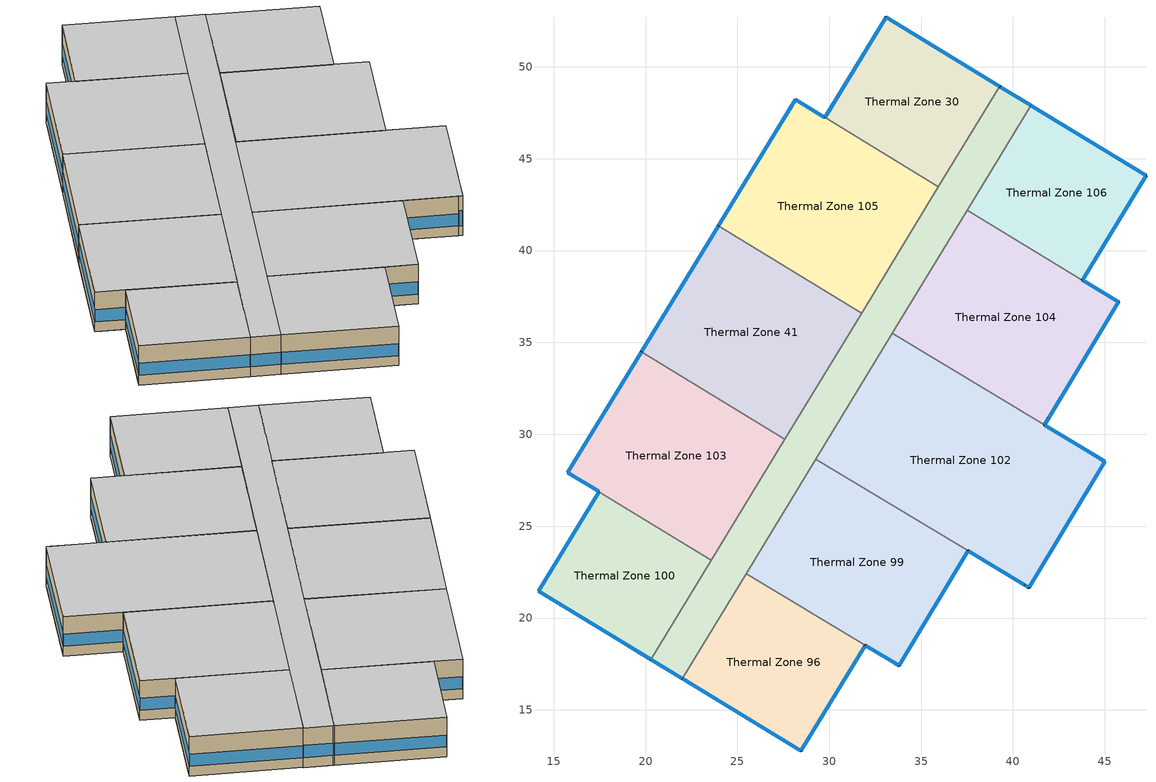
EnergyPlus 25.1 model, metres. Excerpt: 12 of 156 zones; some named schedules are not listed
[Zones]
Thermal Zone 100
 floor to Thermal Zone 85 (Typical Interior Floor): 17.47,26.88 23.58,23.14 20.3,17.74 14.18,21.46 17.46,26.86 z21.35
 wall outside (AQ_MURB_2024_MURB  Wall 1950 1980 6A (R 0.8x Solar 0.8x Therm 0.8x)): 17.47,26.88 17.46,26.86 z21.35:24.4
 wall outside (Surface 688 c tbd): 14.18,21.46 20.3,17.74 z21.35:24.4
 wall outside (Surface 689 c tbd): 17.46,26.86 14.18,21.46 z21.35:24.4
 wall to Thermal Zone 103 (Typical Interior Wall): 23.58,23.14 17.47,26.88 z21.35:24.4
 wall to Thermal Zone 98 (Typical Interior Wall): 20.3,17.74 23.58,23.14 z21.35:24.4
 window (Customized Fenestration: u=3.36): 14.2,21.45 20.28,17.75 / 17.44,26.84 14.19,21.48 z22.11:23.03
 ceiling to Thermal Zone 110 (Typical Interior Ceiling): 20.3,17.74 23.58,23.14 17.47,26.88 17.46,26.86 14.18,21.46 z24.4
Thermal Zone 102
 floor to Thermal Zone 86 (Typical Interior Floor): 33.44,35.5 45,28.52 40.86,21.66 29.28,28.65 z21.35
 wall outside (Surface 695 c tbd): 45,28.52 41.7,30.51 z21.35:24.4
 wall outside (Surface 696 c tbd): 40.86,21.66 45,28.52 z21.35:24.4
 wall outside (Surface 697 c tbd): 40.64,21.79 40.86,21.66 z21.35:24.4
 wall outside (Surface 698 c tbd): 37.56,23.65 40.64,21.79 z21.35:24.4
 wall to Thermal Zone 99 (Typical Interior Wall): 29.28,28.65 37.56,23.65 z21.35:24.4
 wall to Thermal Zone 98 (Typical Interior Wall): 33.44,35.5 29.28,28.65 z21.35:24.4
 wall to Thermal Zone 104 (Typical Interior Wall): 41.7,30.51 33.44,35.5 z21.35:24.4
 window (Customized Fenestration: u=3.36): 44.98,28.53 41.72,30.5 / 37.58,23.64 40.62,21.8 z22.11:23.04; 40.88,21.68 44.99,28.49 z22.11:23.03; 40.67,21.78 40.84,21.67 z22.11:23.25
 ceiling to Thermal Zone 111 (Typical Interior Ceiling): 40.86,21.66 45,28.52 33.44,35.5 29.28,28.65 z24.4
Thermal Zone 103
 floor to Thermal Zone 88 (Typical Interior Floor): 19.77,34.49 27.58,29.72 23.58,23.14 15.75,27.92 z21.35
 wall outside (Surface 701 c tbd): 15.75,27.92 17.47,26.88 z21.35:24.4
 wall outside (Surface 702 c tbd): 19.77,34.49 15.75,27.92 z21.35:24.4
 wall to Thermal Zone 41 (Typical Interior Wall): 27.58,29.72 19.77,34.49 z21.35:24.4
 wall to Thermal Zone 98 (Typical Interior Wall): 23.58,23.14 27.58,29.72 z21.35:24.4
 window (Customized Fenestration: u=3.36): 15.78,27.91 17.45,26.89 z22.11:23.05; 19.76,34.47 15.77,27.94 z22.11:23.03
 ceiling to Thermal Zone 112 (Typical Interior Ceiling): 23.58,23.14 27.58,29.72 19.77,34.49 15.75,27.92 z24.4
Thermal Zone 104
 floor to Thermal Zone 92 (Typical Interior Floor): 37.51,42.2 43.78,38.39 45.74,37.2 41.7,30.51 33.44,35.5 z21.35
 wall outside (Surface 714 c tbd): 45.74,37.2 43.78,38.39 z21.35:24.4
 wall outside (Surface 715 c tbd): 41.7,30.51 45.74,37.2 z21.35:24.4
 wall to Thermal Zone 39 (Typical Interior Wall): 33.52,35.63 33.44,35.5 z21.35:24.4
 wall to Thermal Zone 98 (Typical Interior Wall): 37.51,42.2 33.52,35.63 z21.35:24.4
 wall to Thermal Zone 106 (Typical Interior Wall): 43.78,38.39 37.51,42.2 z21.35:24.4
 window (Customized Fenestration: u=3.36): 45.72,37.21 43.8,38.37 z22.11:23.05; 41.72,30.53 45.73,37.18 z22.11:23.03
 ceiling to Thermal Zone 52 (Typical Interior Ceiling): 41.7,30.51 45.74,37.2 43.78,38.39 37.51,42.2 33.44,35.5 z24.4
Thermal Zone 105
 floor to Thermal Zone 94 (Typical Interior Floor): 28.17,48.22 35.94,43.46 31.76,36.59 23.97,41.36 z21.35
 wall outside (Surface 730 c tbd): 28.17,48.22 23.97,41.36 z21.35:24.4
 wall outside (Surface 731 c tbd): 29.76,47.25 28.17,48.22 z21.35:24.4
 wall to Thermal Zone 30 (Typical Interior Wall): 35.94,43.46 29.76,47.25 z21.35:24.4
 wall to Thermal Zone 98 (Typical Interior Wall): 31.76,36.59 35.94,43.46 z21.35:24.4
 wall to Thermal Zone 41 (Typical Interior Wall): 23.97,41.36 31.76,36.59 z21.35:24.4
 window (Customized Fenestration: u=3.36): 28.15,48.2 23.98,41.38 z22.11:23.03; 29.73,47.26 28.19,48.2 z22.11:23.05
 ceiling to Thermal Zone 114 (Typical Interior Ceiling): 31.76,36.59 35.94,43.46 28.17,48.22 23.97,41.36 z24.4
Thermal Zone 106
 floor to Thermal Zone 95 (Typical Interior Floor): 40.97,47.89 47.24,44.07 43.78,38.39 37.51,42.2 z21.35
 wall outside (Surface 736 c tbd): 47.24,44.07 40.97,47.89 z21.35:24.4
 wall outside (Surface 737 c tbd): 43.78,38.39 47.24,44.07 z21.35:24.4
 wall to Thermal Zone 98 (Typical Interior Wall): 40.97,47.89 37.51,42.2 z21.35:24.4
 window (Customized Fenestration: u=3.36): 47.22,44.09 40.99,47.87 / 43.79,38.41 47.23,44.05 z22.11:23.03
 ceiling to Thermal Zone 115 (Typical Interior Ceiling): 43.78,38.39 47.24,44.07 40.97,47.89 37.51,42.2 z24.4
Thermal Zone 30
 floor to Thermal Zone 90 (Typical Interior Floor): 33.08,52.7 39.27,48.94 35.94,43.46 29.76,47.25 z21.35
 wall outside (Surface 740 c tbd): 39.27,48.94 33.08,52.7 z21.35:24.4
 wall outside (Surface 743 c tbd): 33.08,52.7 29.76,47.25 z21.35:24.4
 wall to Thermal Zone 98 (Typical Interior Wall): 35.94,43.46 39.27,48.94 z21.35:24.4
 window (Customized Fenestration: u=3.36): 39.24,48.95 33.1,52.69 / 33.06,52.68 29.77,47.27 z22.11:23.03
 ceiling to Thermal Zone 116 (Typical Interior Ceiling): 35.94,43.46 39.27,48.94 33.08,52.7 29.76,47.25 z24.4
Thermal Zone 39
 floor to Thermal Zone 93 (Typical Interior Floor): 33.52,35.64 33.52,35.63 33.44,35.5 z21.35
 wall to Thermal Zone 98 (Typical Interior Wall): 33.52,35.63 33.52,35.64 33.44,35.5 z21.35:24.4
 ceiling to Thermal Zone 113 (Typical Interior Ceiling): 33.44,35.5 33.52,35.63 33.52,35.64 z24.4
Thermal Zone 41
 floor to Thermal Zone 91 (Typical Interior Floor): 23.97,41.36 31.76,36.59 27.58,29.72 19.77,34.49 z21.35
 wall outside (Surface 709 c tbd): 23.97,41.36 19.77,34.49 z21.35:24.4
 wall to Thermal Zone 98 (Typical Interior Wall): 27.58,29.72 31.76,36.59 z21.35:24.4
 window (Customized Fenestration: u=3.36): 23.96,41.33 19.79,34.52 z22.11:23.03
 ceiling to Thermal Zone 87 (Typical Interior Ceiling): 27.58,29.72 31.76,36.59 23.97,41.36 19.77,34.49 z24.4
Thermal Zone 96
 floor to Thermal Zone 82 (Typical Interior Floor): 25.49,22.42 31.96,18.51 31.95,18.49 28.47,12.77 22.01,16.7 z21.35
 wall outside (Surface 653 c tbd): 31.95,18.49 31.96,18.51 z21.35:24.4
 wall outside (Surface 654 c tbd): 28.47,12.77 31.95,18.49 z21.35:24.4
 wall outside (Surface 655 c tbd): 22.01,16.7 28.47,12.77 z21.35:24.4
 wall to Thermal Zone 98 (Typical Interior Wall): 25.49,22.42 22.01,16.7 z21.35:24.4
 wall to Thermal Zone 99 (Typical Interior Wall): 31.96,18.51 25.49,22.42 z21.35:24.4
 window (Customized Fenestration: u=3.36): 28.48,12.79 31.94,18.47 / 22.03,16.69 28.45,12.78 z22.11:23.03
 ceiling to Thermal Zone 89 (Typical Interior Ceiling): 28.47,12.77 31.95,18.49 31.96,18.51 25.49,22.42 22.01,16.7 z24.4
Thermal Zone 98
 floor to Thermal Zone 83 (Typical Interior Floor): 39.27,48.94 40.98,47.9 33.52,35.63 33.52,35.64 33.44,35.5 22.01,16.7 20.3,17.74 z21.35
 wall outside (Surface 664 c tbd): 39.31,48.91 39.27,48.94 z21.35:24.4
 wall outside (Surface 665 c tbd): 40.98,47.9 39.31,48.91 z21.35:24.4
 wall outside (AQ_MURB_2024_MURB  Wall 1950 1980 6A (R 0.8x Solar 0.8x Therm 0.8x)): 40.97,47.89 40.98,47.9 z21.35:24.4
 wall outside (Surface 674 c tbd): 20.3,17.74 22.01,16.7 z21.35:24.4
 wall to Thermal Zone 99 (Typical Interior Wall): 25.49,22.42 29.28,28.65 z21.35:24.4
 window (Customized Fenestration: u=3.36): 40.95,47.91 39.33,48.9 / 20.32,17.73 21.99,16.71 z22.11:23.05
 ceiling to Thermal Zone 107 (Typical Interior Ceiling): 22.01,16.7 33.44,35.5 33.52,35.64 33.52,35.63 40.98,47.9 39.27,48.94 20.3,17.74 z24.4
Thermal Zone 99
 floor to Thermal Zone 84 (Typical Interior Floor): 29.28,28.65 37.56,23.65 33.79,17.41 25.49,22.42 z21.35
 wall outside (Surface 681 c tbd): 33.79,17.41 37.56,23.65 z21.35:24.4
 wall outside (Surface 682 c tbd): 31.96,18.51 33.79,17.41 z21.35:24.4
 window (Customized Fenestration: u=3.36): 33.81,17.43 37.55,23.63 z22.11:23.03; 31.98,18.5 33.77,17.42 z22.11:23.05
 ceiling to Thermal Zone 108 (Typical Interior Ceiling): 33.79,17.41 37.56,23.65 29.28,28.65 25.49,22.42 z24.4
[Building]
Building 1
[Site:Location]
Montreal-Trudeau Intl AP: Latitude {deg}=45.4706; Longitude {deg}=-73.7408; Time Zone {hr}=-5; Elevation {m}=36; Keep Site Location Information=No
[SizingPeriod:DesignDay] Month=7; Day of Month=21; Day Type=SummerDesignDay; Daily Dry-Bulb Temperature Range {deltaC}=9.3; Dry-Bulb Temperature Range Modifier Type=DefaultMultipliers; Barometric Pressure {Pa}=100893; Wind Speed {m/s}=4.9; Wind Direction {deg}=220; Rain Indicator=No; Snow Indicator=No; Daylight Saving Time Indicator=No; Solar Model Indicator=ASHRAETau; ASHRAE Clear Sky Optical Depth for Beam Irradiance (taub)=0.465; ASHRAE Clear Sky Optical Depth for Diffuse Irradiance (taud)=1.966; Begin Environment Reset Mode=FullResetAtBeginEnvironment
Name | Maximum Dry-Bulb Temperature {C} | Humidity Condition Type | Wetbulb or DewPoint at Maximum Dry-Bulb {C} | Enthalpy at Maximum Dry-Bulb {J/kg}
Montreal Int'l Ann Clg .4% Condns DB=>MWB | 30 | Wetbulb | 22.1
Montreal Int'l Ann Clg .4% Condns DP=>MDB | 26 | Dewpoint | 21.6
Montreal Int'l Ann Clg .4% Condns Enth=>MDB | 28.1 | Enthalpy |  | 69300
Montreal Int'l Ann Clg .4% Condns WB=>MDB | 28.1 | Wetbulb | 23.2
[Material] Thermal Absorptance=0.9
Name | Roughness | Thickness {m} | Conductivity {W/m-K} | Density {kg/m3} | Specific Heat {J/kg-K} | Solar Absorptance | Visible Absorptance
100mm Normalweight concrete floor | MediumRough | 0.1016 | 2.31045 | 2322 | 832.557 | 0.7 | 0.7
AQNC2024expanded polystyrene type I 10 cm (R 0.8x Solar 0.8x Therm 0.8x) | MediumRough | 0.08 | 0.0385 | 12 | 1500 | 0.7 | 0.7
G01 13mm gypsum board | Smooth | 0.0127 | 0.160031 | 800.001 | 1090.73 | 0.7 | 0.5
G05 25mm wood 1 | MediumSmooth | 0.0254 | 0.15 | 608 | 1630 | 0.5 | 0.5
Generic Brick (R 0.8x Solar 0.8x Therm 0.8x) | MediumRough | 0.08 | 0.9 | 1536 | 790 | 0.52 | 0.65
Generic Gypsum Board (R 0.8x Solar 0.8x Therm 0.8x) | MediumSmooth | 0.01016 | 0.16 | 640 | 1090 | 0.5 | 0.5
Generic Wall Air Gap (R 0.8x Solar 0.8x Therm 0.8x) | Smooth | 0.08 | 0.667 | 1.024 | 1000 | 0.7 | 0.7
Surface 653 m tbd | MediumRough | 0.08 | 0.815077 | 12 | 1500 | 0.7 | 0.7
Surface 654 m tbd | MediumRough | 0.08 | 0.0907168 | 12 | 1500 | 0.7 | 0.7
Surface 655 m tbd | MediumRough | 0.08 | 0.0898837 | 12 | 1500 | 0.7 | 0.7
Surface 664 m tbd | MediumRough | 0.08 | 0.0516148 | 12 | 1500 | 0.7 | 0.7
Surface 665 m tbd | MediumRough | 0.08 | 0.0954185 | 12 | 1500 | 0.7 | 0.7
Surface 674 m tbd | MediumRough | 0.08 | 0.0951114 | 12 | 1500 | 0.7 | 0.7
Surface 681 m tbd | MediumRough | 0.08 | 0.0936479 | 12 | 1500 | 0.7 | 0.7
Surface 682 m tbd | MediumRough | 0.08 | 0.118358 | 12 | 1500 | 0.7 | 0.7
Surface 688 m tbd | MediumRough | 0.08 | 0.0902415 | 12 | 1500 | 0.7 | 0.7
Surface 689 m tbd | MediumRough | 0.08 | 0.0911548 | 12 | 1500 | 0.7 | 0.7
Surface 695 m tbd | MediumRough | 0.08 | 0.10277 | 12 | 1500 | 0.7 | 0.7
Surface 696 m tbd | MediumRough | 0.08 | 0.0927336 | 12 | 1500 | 0.7 | 0.7
Surface 697 m tbd | MediumRough | 0.08 | 0.296816 | 12 | 1500 | 0.7 | 0.7
Surface 698 m tbd | MediumRough | 0.08 | 0.0969997 | 12 | 1500 | 0.7 | 0.7
Surface 701 m tbd | MediumRough | 0.08 | 0.107869 | 12 | 1500 | 0.7 | 0.7
Surface 702 m tbd | MediumRough | 0.08 | 0.0897673 | 12 | 1500 | 0.7 | 0.7
Surface 709 m tbd | MediumRough | 0.08 | 0.086302 | 12 | 1500 | 0.7 | 0.7
Surface 714 m tbd | MediumRough | 0.08 | 0.116001 | 12 | 1500 | 0.7 | 0.7
Surface 715 m tbd | MediumRough | 0.08 | 0.0929629 | 12 | 1500 | 0.7 | 0.7
Surface 730 m tbd | MediumRough | 0.08 | 0.0894989 | 12 | 1500 | 0.7 | 0.7
Surface 731 m tbd | MediumRough | 0.08 | 0.123625 | 12 | 1500 | 0.7 | 0.7
Surface 736 m tbd | MediumRough | 0.08 | 0.0900821 | 12 | 1500 | 0.7 | 0.7
Surface 737 m tbd | MediumRough | 0.08 | 0.0946227 | 12 | 1500 | 0.7 | 0.7
Surface 740 m tbd | MediumRough | 0.08 | 0.0901647 | 12 | 1500 | 0.7 | 0.7
Surface 743 m tbd | MediumRough | 0.08 | 0.095095 | 12 | 1500 | 0.7 | 0.7
[Material:NoMass]
CP02 CARPET PAD 1: Roughness=Smooth; Thermal Resistance {m2-K/W}=0.21648; Thermal Absorptance=0.9; Solar Absorptance=0.7; Visible Absorptance=0.8
[WindowMaterial:SimpleGlazingSystem]
Fenestration U=3.32 0.66 1: U-Factor {W/m2-K}=3.32; Solar Heat Gain Coefficient=0.66; Visible Transmittance=0.21
[Construction]
AQ_MURB_2024_MURB  Wall 1950 1980 6A (R 0.8x Solar 0.8x Therm 0.8x): Generic Brick (R 0.8x Solar 0.8x Therm 0.8x), AQNC2024expanded polystyrene type I 10 cm (R 0.8x Solar 0.8x Therm 0.8x), Generic Wall Air Gap (R 0.8x Solar 0.8x Therm 0.8x), Generic Gypsum Board (R 0.8x Solar 0.8x Therm 0.8x)
Customized Fenestration: u=3.36: Fenestration U=3.32 0.66 1
Surface 653 c tbd: Generic Brick (R 0.8x Solar 0.8x Therm 0.8x), Surface 653 m tbd, Generic Wall Air Gap (R 0.8x Solar 0.8x Therm 0.8x), Generic Gypsum Board (R 0.8x Solar 0.8x Therm 0.8x)
Surface 654 c tbd: Generic Brick (R 0.8x Solar 0.8x Therm 0.8x), Surface 654 m tbd, Generic Wall Air Gap (R 0.8x Solar 0.8x Therm 0.8x), Generic Gypsum Board (R 0.8x Solar 0.8x Therm 0.8x)
Surface 655 c tbd: Generic Brick (R 0.8x Solar 0.8x Therm 0.8x), Surface 655 m tbd, Generic Wall Air Gap (R 0.8x Solar 0.8x Therm 0.8x), Generic Gypsum Board (R 0.8x Solar 0.8x Therm 0.8x)
Surface 664 c tbd: Generic Brick (R 0.8x Solar 0.8x Therm 0.8x), Surface 664 m tbd, Generic Wall Air Gap (R 0.8x Solar 0.8x Therm 0.8x), Generic Gypsum Board (R 0.8x Solar 0.8x Therm 0.8x)
Surface 665 c tbd: Generic Brick (R 0.8x Solar 0.8x Therm 0.8x), Surface 665 m tbd, Generic Wall Air Gap (R 0.8x Solar 0.8x Therm 0.8x), Generic Gypsum Board (R 0.8x Solar 0.8x Therm 0.8x)
Surface 674 c tbd: Generic Brick (R 0.8x Solar 0.8x Therm 0.8x), Surface 674 m tbd, Generic Wall Air Gap (R 0.8x Solar 0.8x Therm 0.8x), Generic Gypsum Board (R 0.8x Solar 0.8x Therm 0.8x)
Surface 681 c tbd: Generic Brick (R 0.8x Solar 0.8x Therm 0.8x), Surface 681 m tbd, Generic Wall Air Gap (R 0.8x Solar 0.8x Therm 0.8x), Generic Gypsum Board (R 0.8x Solar 0.8x Therm 0.8x)
Surface 682 c tbd: Generic Brick (R 0.8x Solar 0.8x Therm 0.8x), Surface 682 m tbd, Generic Wall Air Gap (R 0.8x Solar 0.8x Therm 0.8x), Generic Gypsum Board (R 0.8x Solar 0.8x Therm 0.8x)
Surface 688 c tbd: Generic Brick (R 0.8x Solar 0.8x Therm 0.8x), Surface 688 m tbd, Generic Wall Air Gap (R 0.8x Solar 0.8x Therm 0.8x), Generic Gypsum Board (R 0.8x Solar 0.8x Therm 0.8x)
Surface 689 c tbd: Generic Brick (R 0.8x Solar 0.8x Therm 0.8x), Surface 689 m tbd, Generic Wall Air Gap (R 0.8x Solar 0.8x Therm 0.8x), Generic Gypsum Board (R 0.8x Solar 0.8x Therm 0.8x)
Surface 695 c tbd: Generic Brick (R 0.8x Solar 0.8x Therm 0.8x), Surface 695 m tbd, Generic Wall Air Gap (R 0.8x Solar 0.8x Therm 0.8x), Generic Gypsum Board (R 0.8x Solar 0.8x Therm 0.8x)
Surface 696 c tbd: Generic Brick (R 0.8x Solar 0.8x Therm 0.8x), Surface 696 m tbd, Generic Wall Air Gap (R 0.8x Solar 0.8x Therm 0.8x), Generic Gypsum Board (R 0.8x Solar 0.8x Therm 0.8x)
Surface 697 c tbd: Generic Brick (R 0.8x Solar 0.8x Therm 0.8x), Surface 697 m tbd, Generic Wall Air Gap (R 0.8x Solar 0.8x Therm 0.8x), Generic Gypsum Board (R 0.8x Solar 0.8x Therm 0.8x)
Surface 698 c tbd: Generic Brick (R 0.8x Solar 0.8x Therm 0.8x), Surface 698 m tbd, Generic Wall Air Gap (R 0.8x Solar 0.8x Therm 0.8x), Generic Gypsum Board (R 0.8x Solar 0.8x Therm 0.8x)
Surface 701 c tbd: Generic Brick (R 0.8x Solar 0.8x Therm 0.8x), Surface 701 m tbd, Generic Wall Air Gap (R 0.8x Solar 0.8x Therm 0.8x), Generic Gypsum Board (R 0.8x Solar 0.8x Therm 0.8x)
Surface 702 c tbd: Generic Brick (R 0.8x Solar 0.8x Therm 0.8x), Surface 702 m tbd, Generic Wall Air Gap (R 0.8x Solar 0.8x Therm 0.8x), Generic Gypsum Board (R 0.8x Solar 0.8x Therm 0.8x)
Surface 709 c tbd: Generic Brick (R 0.8x Solar 0.8x Therm 0.8x), Surface 709 m tbd, Generic Wall Air Gap (R 0.8x Solar 0.8x Therm 0.8x), Generic Gypsum Board (R 0.8x Solar 0.8x Therm 0.8x)
Surface 714 c tbd: Generic Brick (R 0.8x Solar 0.8x Therm 0.8x), Surface 714 m tbd, Generic Wall Air Gap (R 0.8x Solar 0.8x Therm 0.8x), Generic Gypsum Board (R 0.8x Solar 0.8x Therm 0.8x)
Surface 715 c tbd: Generic Brick (R 0.8x Solar 0.8x Therm 0.8x), Surface 715 m tbd, Generic Wall Air Gap (R 0.8x Solar 0.8x Therm 0.8x), Generic Gypsum Board (R 0.8x Solar 0.8x Therm 0.8x)
Surface 730 c tbd: Generic Brick (R 0.8x Solar 0.8x Therm 0.8x), Surface 730 m tbd, Generic Wall Air Gap (R 0.8x Solar 0.8x Therm 0.8x), Generic Gypsum Board (R 0.8x Solar 0.8x Therm 0.8x)
Surface 731 c tbd: Generic Brick (R 0.8x Solar 0.8x Therm 0.8x), Surface 731 m tbd, Generic Wall Air Gap (R 0.8x Solar 0.8x Therm 0.8x), Generic Gypsum Board (R 0.8x Solar 0.8x Therm 0.8x)
Surface 736 c tbd: Generic Brick (R 0.8x Solar 0.8x Therm 0.8x), Surface 736 m tbd, Generic Wall Air Gap (R 0.8x Solar 0.8x Therm 0.8x), Generic Gypsum Board (R 0.8x Solar 0.8x Therm 0.8x)
Surface 737 c tbd: Generic Brick (R 0.8x Solar 0.8x Therm 0.8x), Surface 737 m tbd, Generic Wall Air Gap (R 0.8x Solar 0.8x Therm 0.8x), Generic Gypsum Board (R 0.8x Solar 0.8x Therm 0.8x)
Surface 740 c tbd: Generic Brick (R 0.8x Solar 0.8x Therm 0.8x), Surface 740 m tbd, Generic Wall Air Gap (R 0.8x Solar 0.8x Therm 0.8x), Generic Gypsum Board (R 0.8x Solar 0.8x Therm 0.8x)
Surface 743 c tbd: Generic Brick (R 0.8x Solar 0.8x Therm 0.8x), Surface 743 m tbd, Generic Wall Air Gap (R 0.8x Solar 0.8x Therm 0.8x), Generic Gypsum Board (R 0.8x Solar 0.8x Therm 0.8x)
Typical Interior Ceiling: CP02 CARPET PAD 1, 100mm Normalweight concrete floor
Typical Interior Floor: 100mm Normalweight concrete floor, CP02 CARPET PAD 1
Typical Interior Partition 4: G05 25mm wood 1
Typical Interior Wall: G01 13mm gypsum board, G01 13mm gypsum board
[Zone] Multiplier=1; Part of Total Floor Area=Yes
Thermal Zone 100; Thermal Zone 102; Thermal Zone 103; Thermal Zone 104; Thermal Zone 105; Thermal Zone 106; Thermal Zone 30; Thermal Zone 39; Thermal Zone 41; Thermal Zone 96; Thermal Zone 98; Thermal Zone 99
[Space]
Name | Zone | Space Type
Space 804 | Thermal Zone 100 | MURB small
Space 805 | Thermal Zone 102 | MURB small
Space 806 | Thermal Zone 103 | MURB small
Space 808 | Thermal Zone 104 | MURB small
Space 810 | Thermal Zone 105 | MURB small
Space 811 | Thermal Zone 106 | MURB small
Space 812 | Thermal Zone 30 | MURB small
Space 809 | Thermal Zone 39 | MURB small
Space 807 | Thermal Zone 41 | MURB small
Space 801 | Thermal Zone 96 | MURB small
Space 802 | Thermal Zone 98 | MURB lobby
Space 803 | Thermal Zone 99 | MURB small
[SpaceList]
MURB small: Space 1112, Space 211, Space 204, Space 505, Space 911, Space 110, Space 1204, Space 407, Space 405, Space 607, Space 501, Space 308, Space 305, Space 101, Space 201, Space 410, Space 112, Space 104, Space 511, Space 103, Space 105, Space 106, Space 312, Space 109, Space 107, Space 108, Space 111, Space 203, Space 205, Space 812, Space 403, Space 206, Space 207, Space 208, Space 209, Space 406, Space 404, Space 210, Space 809, Space 212, Space 807, Space 301, Space 1005, Space 303, Space 304, Space 508, Space 306, Space 504, Space 307, Space 1105, Space 509, Space 908, Space 309, Space 310, Space 408, Space 311, Space 401, Space 409, Space 411, Space 412, Space 503, Space 506, Space 507, Space 1208, Space 510, Space 512, Space 601, Space 603, Space 604, Space 605, Space 606, Space 608, Space 609, Space 610, Space 611, Space 612, Space 701, Space 703, Space 704, Space 705, Space 907, Space 706, Space 901, Space 712, Space 707, Space 708, Space 709, Space 710, Space 711, Space 801, Space 1206, Space 803, Space 804, Space 1001, Space 805, Space 806, Space 808, Space 810, Space 811, Space 903, Space 1008, Space 904, Space 905, Space 906, Space 909, Space 910, Space 912, Space 1010, Space 1003, Space 1004, Space 1006, Space 1007, Space 1009, Space 1011, Space 1012, Space 1101, Space 1103, Space 1104, Space 1106, Space 1305, Space 1107, Space 1108, Space 1109, Space 1110, Space 1111, Space 1201, Space 1203, Space 1205, Space 1207, Space 1209, Space 1210, Space 1211, Space 1212, Space 1301, Space 1303, Space 1304, Space 1306, Space 1307, Space 1308, Space 1309, Space 1310, Space 1311, Space 1312
MURB lobby: Space 202, Space 102, Space 302, Space 402, Space 1002, Space 502, Space 602, Space 702, Space 802, Space 902, Space 1102, Space 1202, Space 1302
[InternalMass] Construction=Typical Interior Partition 4
Name | Zone or ZoneList | Space or SpaceList | Surface Area {m2}
Space 812 Internal Mass 37 | Thermal Zone 30 | Space 812 | 92.7105
Space 809 Internal Mass 37 | Thermal Zone 39 | Space 809 | 0.000395886
Space 807 Internal Mass 37 | Thermal Zone 41 | Space 807 | 147.07
Space 801 Internal Mass 37 | Thermal Zone 96 | Space 801 | 101.472
Space 803 Internal Mass 37 | Thermal Zone 99 | Space 803 | 141.361
Space 804 Internal Mass 37 | Thermal Zone 100 | Space 804 | 90.6537
Space 805 Internal Mass 37 | Thermal Zone 102 | Space 805 | 216.65
Space 806 Internal Mass 37 | Thermal Zone 103 | Space 806 | 141.145
Space 808 Internal Mass 37 | Thermal Zone 104 | Space 808 | 150.941
Space 810 Internal Mass 37 | Thermal Zone 105 | Space 810 | 146.73
Space 811 Internal Mass 37 | Thermal Zone 106 | Space 811 | 97.6855
Space 802 Internal Mass 33 | Thermal Zone 98 | Space 802 | 146.04
[Lights]
Lights 1: Zone or ZoneList or Space or SpaceList=MURB small; Schedule=Eclairageint; Design Level Calculation Method=LightingLevel; Lighting Level {W}=0; Fraction Replaceable=1
[People]
People 2: Zone or ZoneList or Space or SpaceList=MURB small; Number of People Schedule=MidriseApartment Apartment Occ; Number of People Calculation Method=People/Area; People per Floor Area {person/m2}=0.0283091; Fraction Radiant=0.3; Activity Level Schedule=MidriseApartment Activity
[ElectricEquipment] Zone or ZoneList or Space or SpaceList=MURB small; Design Level Calculation Method=EquipmentLevel
Name | Schedule | Design Level {W} | Fraction Latent | Fraction Radiant | Fraction Lost
Electric Equipment 11 10.0 percent reduction | Chaufeau | 847.44 | 0.1 | 0 | 0.9
Electric Equipment 12 10.0 percent reduction | Fourcuisiniere | 281.7 | 0.1 | 0.2 | 0.1
Electric Equipment 13 10.0 percent reduction | Congelateur | 15.705 | 0.1 | 0 | 0.9
Electric Equipment 14 10.0 percent reduction | Laveuse | 25.038 | 0 | 0.2 | 0.1
Electric Equipment 15 10.0 percent reduction | Lavevaisselle | 27.531 | 0.1 | 0.1 | 0.8
Electric Equipment 16 10.0 percent reduction | Refrigerateur | 105.102 | 0.1 | 0 | 0.9
Electric Equipment 17 10.0 percent reduction | Secheuse | 249.03 | 0 | 0.2 | 0.8
Electric Equipment 2 10.0 percent reduction | Autres | 666 |  | 0.2
[ZoneInfiltration:DesignFlowRate] Design Flow Rate Calculation Method=Flow/ExteriorArea; Flow Rate per Exterior Surface Area {m3/s-m2}=0.000578595; Constant Term Coefficient=0.107472; Temperature Term Coefficient=0.0119911; Velocity Term Coefficient=0; Velocity Squared Term Coefficient=0.0134792; Density Basis=Outdoor
Name | Zone or ZoneList or Space or SpaceList | Schedule
Space 804 HVAC Off Infiltration | Space 804 | Infiltration HVAC Off Schedule
Space 804 HVAC On Infiltration | Space 804 | Infiltration HVAC On Schedule
Space 805 HVAC Off Infiltration | Space 805 | Infiltration HVAC Off Schedule
Space 805 HVAC On Infiltration | Space 805 | Infiltration HVAC On Schedule
Space 806 HVAC Off Infiltration | Space 806 | Infiltration HVAC Off Schedule
Space 806 HVAC On Infiltration | Space 806 | Infiltration HVAC On Schedule
Space 808 HVAC Off Infiltration | Space 808 | Infiltration HVAC Off Schedule
Space 808 HVAC On Infiltration | Space 808 | Infiltration HVAC On Schedule
Space 810 HVAC Off Infiltration | Space 810 | Infiltration HVAC Off Schedule
Space 810 HVAC On Infiltration | Space 810 | Infiltration HVAC On Schedule
Space 811 HVAC Off Infiltration | Space 811 | Infiltration HVAC Off Schedule
Space 811 HVAC On Infiltration | Space 811 | Infiltration HVAC On Schedule
Space 812 HVAC Off Infiltration | Space 812 | Infiltration HVAC Off Schedule
Space 812 HVAC On Infiltration | Space 812 | Infiltration HVAC On Schedule
Space 807 HVAC Off Infiltration | Space 807 | Infiltration HVAC Off Schedule
Space 807 HVAC On Infiltration | Space 807 | Infiltration HVAC On Schedule
Space 801 HVAC Off Infiltration | Space 801 | Infiltration HVAC Off Schedule
Space 801 HVAC On Infiltration | Space 801 | Infiltration HVAC On Schedule
Space 802 HVAC Off Infiltration | Space 802 | Infiltration HVAC Off Schedule
Space 802 HVAC On Infiltration | Space 802 | Infiltration HVAC On Schedule
Space 803 HVAC Off Infiltration | Space 803 | Infiltration HVAC Off Schedule
Space 803 HVAC On Infiltration | Space 803 | Infiltration HVAC On Schedule
[ZoneControl:Thermostat] Temperature Difference Between Cutout And Setpoint {deltaC}=0
Name | Zone or ZoneList | Control Type Schedule | Control 1
Thermal Zone 100 Thermostat | Thermal Zone 100 | Thermal Zone 100 Thermostat Schedule | Thermostat Setpoint Dual Setpoint 144
Thermal Zone 102 Thermostat | Thermal Zone 102 | Thermal Zone 102 Thermostat Schedule | Thermostat Setpoint Dual Setpoint 146
Thermal Zone 103 Thermostat | Thermal Zone 103 | Thermal Zone 103 Thermostat Schedule | Thermostat Setpoint Dual Setpoint 126
Thermal Zone 104 Thermostat | Thermal Zone 104 | Thermal Zone 104 Thermostat Schedule | Thermostat Setpoint Dual Setpoint 130
Thermal Zone 105 Thermostat | Thermal Zone 105 | Thermal Zone 105 Thermostat Schedule | Thermostat Setpoint Dual Setpoint 131
Thermal Zone 106 Thermostat | Thermal Zone 106 | Thermal Zone 106 Thermostat Schedule | Thermostat Setpoint Dual Setpoint 159
Thermal Zone 30 Thermostat | Thermal Zone 30 | Thermal Zone 30 Thermostat Schedule | Thermostat Setpoint Dual Setpoint 84
Thermal Zone 39 Thermostat | Thermal Zone 39 | Thermal Zone 39 Thermostat Schedule | Thermostat Setpoint Dual Setpoint 80
Thermal Zone 41 Thermostat | Thermal Zone 41 | Thermal Zone 41 Thermostat Schedule | Thermostat Setpoint Dual Setpoint 82
Thermal Zone 96 Thermostat | Thermal Zone 96 | Thermal Zone 96 Thermostat Schedule | Thermostat Setpoint Dual Setpoint 142
Thermal Zone 98 Thermostat | Thermal Zone 98 | Thermal Zone 98 Thermostat Schedule | Thermostat Setpoint Dual Setpoint 123
Thermal Zone 99 Thermostat | Thermal Zone 99 | Thermal Zone 99 Thermostat Schedule | Thermostat Setpoint Dual Setpoint 124
[ThermostatSetpoint:DualSetpoint] Heating Setpoint Temperature Schedule=NECB-G-Thermostat Setpoint-Heating; Cooling Setpoint Temperature Schedule=NECB-G-Thermostat Setpoint-Cooling
Thermostat Setpoint Dual Setpoint 144; Thermostat Setpoint Dual Setpoint 146; Thermostat Setpoint Dual Setpoint 126; Thermostat Setpoint Dual Setpoint 130; Thermostat Setpoint Dual Setpoint 131; Thermostat Setpoint Dual Setpoint 159; Thermostat Setpoint Dual Setpoint 84; Thermostat Setpoint Dual Setpoint 80; Thermostat Setpoint Dual Setpoint 82; Thermostat Setpoint Dual Setpoint 142; Thermostat Setpoint Dual Setpoint 123; Thermostat Setpoint Dual Setpoint 124
[Zone equipment]
Thermal Zone 100: Elec Baseboard 99, Cycling PTAC DX Clg Elec Htg 99
Thermal Zone 102: Elec Baseboard 101, Cycling PTAC DX Clg Elec Htg 101
Thermal Zone 103: Elec Baseboard 81, Cycling PTAC DX Clg Elec Htg 81
Thermal Zone 104: Elec Baseboard 85, Cycling PTAC DX Clg Elec Htg 85
Thermal Zone 105: Elec Baseboard 86, Cycling PTAC DX Clg Elec Htg 86
Thermal Zone 106: Elec Baseboard 114, Cycling PTAC DX Clg Elec Htg 114
Thermal Zone 30: Elec Baseboard 39, Cycling PTAC DX Clg Elec Htg 39
Thermal Zone 39: Elec Baseboard 35, Cycling PTAC DX Clg Elec Htg 35
Thermal Zone 41: Elec Baseboard 37, Cycling PTAC DX Clg Elec Htg 37
Thermal Zone 96: Elec Baseboard 97, Cycling PTAC DX Clg Elec Htg 97
Thermal Zone 98: Elec Baseboard 78, Cycling PTAC DX Clg Elec Htg 78
Thermal Zone 99: Elec Baseboard 79, Cycling PTAC DX Clg Elec Htg 79
[Sizing:Zone] Zone Cooling Design Supply Air Temperature Input Method=SupplyAirTemperature; Zone Cooling Design Supply Air Temperature {C}=14; Zone Cooling Design Supply Air Temperature Difference {deltaC}=11.11; Zone Heating Design Supply Air Temperature Input Method=SupplyAirTemperature; Zone Heating Design Supply Air Temperature {C}=40; Zone Heating Design Supply Air Temperature Difference {deltaC}=11.11; Zone Cooling Design Supply Air Humidity Ratio {kgWater/kgDryAir}=0.0085; Zone Heating Design Supply Air Humidity Ratio {kgWater/kgDryAir}=0.008; Cooling Design Air Flow Method=DesignDay; Cooling Design Air Flow Rate {m3/s}=0; Cooling Minimum Air Flow per Zone Floor Area {m3/s-m2}=0.000762; Cooling Minimum Air Flow {m3/s}=0; Cooling Minimum Air Flow Fraction=0; Heating Design Air Flow Method=DesignDay; Heating Design Air Flow Rate {m3/s}=0; Heating Maximum Air Flow per Zone Floor Area {m3/s-m2}=0.002032; Heating Maximum Air Flow {m3/s}=0.141576; Heating Maximum Air Flow Fraction=0.3; Account for Dedicated Outdoor Air System=No; Zone Load Sizing Method=Sensible Load Only No Latent Load; Zone Latent Cooling Design Supply Air Humidity Ratio Input Method=HumidityRatioDifference; Zone Cooling Design Supply Air Humidity Ratio Difference {kgWater/kgDryAir}=0.005; Zone Latent Heating Design Supply Air Humidity Ratio Input Method=HumidityRatioDifference; Zone Humidification Design Supply Air Humidity Ratio Difference {kgWater/kgDryAir}=0.005; Type of Space Sum to Use=Coincident
Name | Design Specification Outdoor Air Object
Thermal Zone 100 | Thermal Zone 100 Zero air DSOA
Thermal Zone 102 | Thermal Zone 102 Zero air DSOA
Thermal Zone 103 | Thermal Zone 103 Zero air DSOA
Thermal Zone 104 | Thermal Zone 104 Zero air DSOA
Thermal Zone 105 | Thermal Zone 105 Zero air DSOA
Thermal Zone 106 | Thermal Zone 106 Zero air DSOA
Thermal Zone 30 | Thermal Zone 30 Zero air DSOA
Thermal Zone 39 | Thermal Zone 39 Zero air DSOA
Thermal Zone 41 | Thermal Zone 41 Zero air DSOA
Thermal Zone 96 | Thermal Zone 96 Zero air DSOA
Thermal Zone 98 | Thermal Zone 98 Zero air DSOA
Thermal Zone 99 | Thermal Zone 99 Zero air DSOA
[DesignSpecification:OutdoorAir] Outdoor Air Method=Sum; Outdoor Air Flow per Person {m3/s-person}=0; Outdoor Air Flow per Zone Floor Area {m3/s-m2}=0; Outdoor Air Flow per Zone {m3/s}=0; Outdoor Air Flow Air Changes per Hour {1/hr}=0
Thermal Zone 100 Zero air DSOA; Thermal Zone 102 Zero air DSOA; Thermal Zone 103 Zero air DSOA; Thermal Zone 104 Zero air DSOA; Thermal Zone 105 Zero air DSOA; Thermal Zone 106 Zero air DSOA; Thermal Zone 30 Zero air DSOA; Thermal Zone 39 Zero air DSOA; Thermal Zone 41 Zero air DSOA; Thermal Zone 96 Zero air DSOA; Thermal Zone 98 Zero air DSOA; Thermal Zone 99 Zero air DSOA
[Exterior:Lights]
Exterior Lights 1: Schedule=Eclairagext; Design Level {W}=0
[Schedule:Compact]
Thermal Zone 100 Thermostat Schedule; Thermal Zone 102 Thermostat Schedule; Thermal Zone 103 Thermostat Schedule; Thermal Zone 104 Thermostat Schedule; Thermal Zone 105 Thermostat Schedule; Thermal Zone 106 Thermostat Schedule; Thermal Zone 30 Thermostat Schedule; Thermal Zone 39 Thermostat Schedule; Thermal Zone 41 Thermostat Schedule; Thermal Zone 96 Thermostat Schedule; Thermal Zone 98 Thermostat Schedule; Thermal Zone 99 Thermostat Schedule: Through: 12/31, For: AllDays, Until: 24:00, 4
[Schedule:Day:Interval]
MidriseApartment Apartment Occ Default; MidriseApartment Apartment Occ Summer Design Day; MidriseApartment Apartment Occ Winter Design Day: No, 07:00, 1, 08:00, 0.85, 09:00, 0.39, 16:00, 0.25, 17:00, 0.3, 18:00, 0.52, 21:00, 0.87, 24:00, 1
MidriseApartment Activity Default; MidriseApartment Activity Summer Design Day; MidriseApartment Activity Winter Design Day: No, 24:00, 120
NECB-G-Thermostat Setpoint-Heating Default 2: No, 01:00, 18, 07:00, 18, 09:00, 21, 17:00, 21, 22:00, 21, 24:00, 18
NECB-G-Thermostat Setpoint-Heating Default: No, 24:00, 20
NECB-G-Thermostat Setpoint-Cooling Default: No, 24:00, 24
[Schedule:Week:Daily]
MidriseApartment Apartment Occ Week Rule - Jan1-Dec31: MidriseApartment Apartment Occ Default, MidriseApartment Apartment Occ Default, MidriseApartment Apartment Occ Default, MidriseApartment Apartment Occ Default, MidriseApartment Apartment Occ Default, MidriseApartment Apartment Occ Default, MidriseApartment Apartment Occ Default, MidriseApartment Apartment Occ Default, MidriseApartment Apartment Occ Summer Design Day, MidriseApartment Apartment Occ Winter Design Day, MidriseApartment Apartment Occ Default, MidriseApartment Apartment Occ Default
MidriseApartment Activity Week Rule - Jan1-Dec31: MidriseApartment Activity Default, MidriseApartment Activity Default, MidriseApartment Activity Default, MidriseApartment Activity Default, MidriseApartment Activity Default, MidriseApartment Activity Default, MidriseApartment Activity Default, MidriseApartment Activity Default, MidriseApartment Activity Summer Design Day, MidriseApartment Activity Winter Design Day, MidriseApartment Activity Default, MidriseApartment Activity Default
NECB-G-Thermostat Setpoint-Heating Week Rule - Jan1-Dec31: NECB-G-Thermostat Setpoint-Heating Default 2, NECB-G-Thermostat Setpoint-Heating Default, NECB-G-Thermostat Setpoint-Heating Default, NECB-G-Thermostat Setpoint-Heating Default, NECB-G-Thermostat Setpoint-Heating Default, NECB-G-Thermostat Setpoint-Heating Default, NECB-G-Thermostat Setpoint-Heating Default 2, NECB-G-Thermostat Setpoint-Heating Default, NECB-G-Thermostat Setpoint-Heating Default, NECB-G-Thermostat Setpoint-Heating Default, NECB-G-Thermostat Setpoint-Heating Default, NECB-G-Thermostat Setpoint-Heating Default
NECB-G-Thermostat Setpoint-Cooling Week Rule - Jan1-Dec31: NECB-G-Thermostat Setpoint-Cooling Default, NECB-G-Thermostat Setpoint-Cooling Default, NECB-G-Thermostat Setpoint-Cooling Default, NECB-G-Thermostat Setpoint-Cooling Default, NECB-G-Thermostat Setpoint-Cooling Default, NECB-G-Thermostat Setpoint-Cooling Default, NECB-G-Thermostat Setpoint-Cooling Default, NECB-G-Thermostat Setpoint-Cooling Default, NECB-G-Thermostat Setpoint-Cooling Default, NECB-G-Thermostat Setpoint-Cooling Default, NECB-G-Thermostat Setpoint-Cooling Default, NECB-G-Thermostat Setpoint-Cooling Default
[Schedule:Year]
MidriseApartment Apartment Occ: MidriseApartment Apartment Occ Week Rule - Jan1-Dec31, 1, 1, 12, 31
MidriseApartment Activity: MidriseApartment Activity Week Rule - Jan1-Dec31, 1, 1, 12, 31
NECB-G-Thermostat Setpoint-Heating: NECB-G-Thermostat Setpoint-Heating Week Rule - Jan1-Dec31, 1, 1, 12, 31
NECB-G-Thermostat Setpoint-Cooling: NECB-G-Thermostat Setpoint-Cooling Week Rule - Jan1-Dec31, 1, 1, 12, 31
[Schedule:Constant]
Name | Hourly Value
Infiltration HVAC Off Schedule | 1
Infiltration HVAC On Schedule | 0
